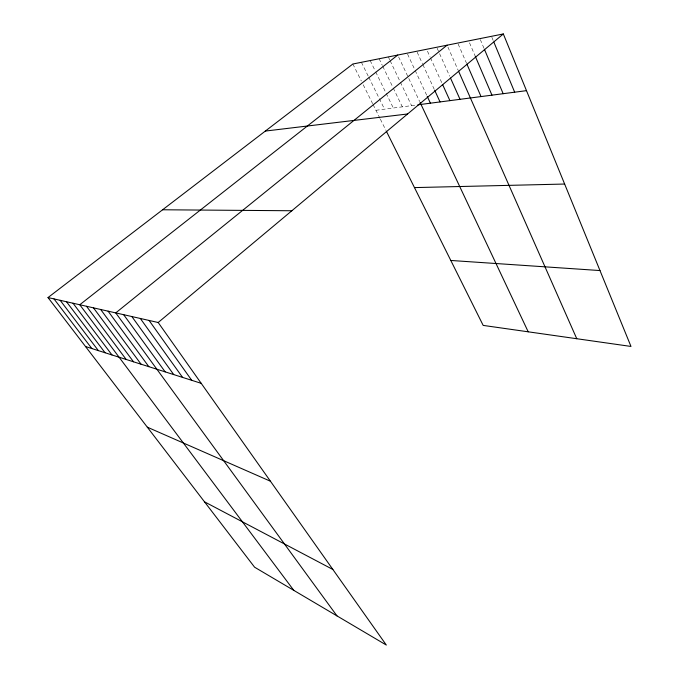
<?xml version="1.0" encoding="UTF-8"?>
<svg xmlns="http://www.w3.org/2000/svg" width="679" height="679" viewBox="0 0 679 679"><rect width="100%" height="100%" fill="white"/><g stroke="black" fill="none" stroke-linecap="round" stroke-linejoin="round"><path stroke-width="0.51" stroke-dasharray="3.4 2.55" d="M375.928 110.287L415.76 105.092M352.868 64.013L361.338 81.013M363.223 84.79L372.635 103.675M373.111 104.617L379.934 118.307M380.376 119.198L385.884 130.249M361.406 62.307L368.341 76.362M368.807 77.304L384.526 109.166M370.157 60.558L375.258 70.998M375.716 71.949L393.319 108.02M379.128 58.767L382.311 65.371M382.769 66.313L392.776 87.048M393.234 87.99L402.324 106.841M388.32 56.934L389.687 59.794M390.145 60.754L411.559 105.635M398.641 56.943L419.664 101.561M407.57 54.133L414.733 69.521M415.183 70.48L426.828 95.484M417.178 52.207L422.448 63.682M422.89 64.641L434.322 89.492M427.456 51.188L430.045 56.892M430.478 57.842L442.139 83.517M437.14 48.226L449.659 76.184M447.928 47.106L458.104 70.141M458.147 44.016L466.473 63.13M469.503 42.811L475.325 56.382M480.316 39.594L483.991 48.285M491.859 37.286L493.455 41.139"/><path stroke-width="1.02" d="M503.326 33.95L352.868 64.013L48.014 297.563L158.182 322.508L503.326 33.95L630.986 346.443L483.176 325.402L386.351 131.191M447.079 45.187L115.744 312.9L336.988 615.904M397.741 55.05L79.774 304.752L293.803 590.382M417.857 104.821L526.488 90.655M265.328 131.072L407.595 113.979M414.479 187.599L564.639 184.043M162.604 209.777L291.851 210.753M450.805 260.464L599.981 270.556M85.546 346.545L201.196 383.321M147.318 427.176L270.437 481.224M204.481 501.798L332.871 569.477M48.014 297.563L254.591 567.203L386.317 645.05L158.182 322.508M53.997 298.913L91.869 348.556M60.151 300.305L98.379 350.627M66.491 301.739L105.075 352.757M73.026 303.224L111.976 354.947M86.522 306.28L126.192 359.471M93.481 307.859L133.508 361.797M100.67 309.48L141.062 364.199M108.08 311.16L148.845 366.677M123.663 314.691L165.167 371.863M131.853 316.541L173.731 374.587M140.324 318.468L182.583 377.405M149.091 320.454L191.724 380.308M420.114 102.512L528.203 331.81M427.278 96.452L430.41 103.183M434.764 90.451L440.043 101.926M442.572 84.468L449.905 100.636M450.525 78.11L460.022 99.321M458.529 71.1L576.768 338.728M466.889 64.089L481.038 96.579M475.325 56.382L491.961 95.153M484.399 49.253L503.164 93.694M493.854 42.098L514.674 92.191"/></g></svg>
